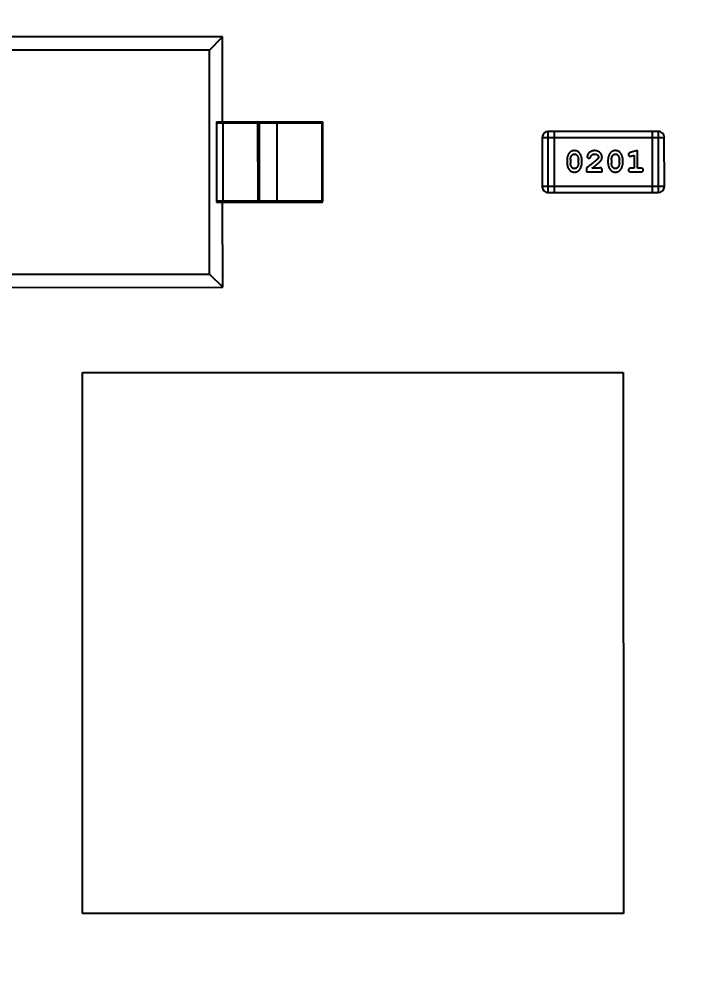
# Model space of a CAD drawing. Header units: millimetres. Extents: x 0 to 297, y 0 to 210.
# Drawn here: x 231.295 to 234.738, y 101.31 to 106.084 of the extents above; entities that cross this region are included whole.
import ezdxf

# ---------------------------------------------------------------- set-up
doc = ezdxf.new("R2010")
doc.units = ezdxf.units.MM
doc.header["$PDMODE"] = 3
doc.header["$PDSIZE"] = 8
doc.linetypes.add('solid', pattern=[0])
doc.layers.get('0').update_dxf_attribs({"linetype": 'CONTINUOUS'})
doc.layers.get('Defpoints').update_dxf_attribs({"linetype": 'CONTINUOUS'})
doc.layers.add('100', color=1, linetype='solid')
doc.styles.get("Standard").update_dxf_attribs({"font": 'txt', "width": 0.8})
doc.dimstyles.new('X0_5', dxfattribs={"dimscale": 0.5, "dimtxt": 2, "dimasz": 2, "dimexe": 1, "dimexo": 1, "dimgap": 0.5, "dimtad": 1, "dimtoh": 1, "dimzin": 0, "dimdsep": 46, "dimtxsty": 'STANDARD', "dimcen": 0, "dimclrd": 256, "dimclrt": 256, "dimadec": 0, "dimazin": 0, "dimtp": 0.1, "dimtm": 0.1, "dimtfac": 1, "dimtofl": 0, "dimtmove": 0, "dimatfit": 3, "dimfxl": 1, "dimtolj": 1, "dimtzin": 0, "dimarcsym": 0})

# ---------------------------------------------------------------- blocks, each defined once
blk = doc.blocks.new('*D11')
at = {"layer": '100', "color": 0, "lineweight": -2}
for p, q in [((231.8555, 141.871), (241.8371, 141.871)), ((231.8637, 81.871), (241.8371, 81.871))]:
    blk.add_line(p, q, dxfattribs=at)
at = {"layer": '100', "lineweight": -2}
blk.add_line((241.3371, 140.371), (241.3371, 83.371), dxfattribs=at)
at = {"layer": '100'}
for points in [[(241.5871, 140.371), (241.0871, 140.371), (241.3371, 141.871)], [(241.0871, 83.371), (241.5871, 83.371), (241.3371, 81.871)]]:
    blk.add_solid(points, dxfattribs=at)
at = {"layer": 'Defpoints', "color": 0}
for p in [(231.3555, 141.871), (231.3637, 81.871), (241.3371, 81.871)]:
    blk.add_point(p, dxfattribs=at)
at = {"layer": '100', "insert": (240.3371, 111.871), "char_height": 1.5, "attachment_point": 5, "rotation": 90}
blk.add_mtext('\\A1;60.00', dxfattribs=at)

msp = doc.modelspace()

# ---------------------------------------------------------------- linework, layer by layer
at = {"color": 7, "linetype": 'Continuous'}
for p, q in [((232.3106, 105.9961), (230.6106, 105.9959)), ((232.2445, 105.93), (232.3106, 105.9961)), ((232.3107, 105.5711), (232.3106, 105.9961)), ((232.2445, 105.93), (230.6768, 105.9298)), ((232.2447, 104.8122), (232.2445, 105.93)), ((232.2798, 105.5661), (232.8107, 105.5662)), ((232.2798, 105.5661), (232.2799, 105.1761)), ((232.2807, 105.5711), (232.8057, 105.5712)), ((232.3122, 105.5711), (232.3122, 105.1711)), ((232.4872, 105.1761), (232.4871, 105.5661)), ((232.4952, 105.1761), (232.4952, 105.5661)), ((232.5827, 105.1711), (232.5827, 105.5711)), ((232.8057, 105.5712), (232.8057, 105.1712)), ((232.8107, 105.1762), (232.8107, 105.5662)), ((234.485, 105.5239), (233.9364, 105.5238)), ((233.9364, 105.219), (233.9364, 105.5238)), ((233.9669, 105.219), (233.9669, 105.5238)), ((234.4546, 105.5239), (234.4546, 105.2191)), ((234.485, 105.5239), (234.4851, 105.2191)), ((233.9059, 105.4933), (234.5155, 105.4934)), ((233.9059, 105.4933), (233.906, 105.2495)), ((234.5156, 105.2496), (234.5155, 105.4934)), ((234.3822, 105.4281), (234.3456, 105.4182)), ((234.3822, 105.34), (234.3822, 105.4281)), ((234.0298, 105.3835), (234.0298, 105.3657)), ((234.0471, 105.3832), (234.0471, 105.366)), ((234.0865, 105.366), (234.0865, 105.3832)), ((234.1038, 105.3657), (234.1038, 105.3835)), ((234.2343, 105.3835), (234.2343, 105.3657)), ((234.2516, 105.3832), (234.2516, 105.366)), ((234.291, 105.366), (234.291, 105.3832)), ((234.3083, 105.3657), (234.3083, 105.3835)), ((234.3499, 105.4008), (234.3649, 105.405)), ((234.3649, 105.405), (234.3649, 105.34)), ((234.1274, 105.3416), (234.1274, 105.3227)), ((234.1274, 105.3227), (234.2045, 105.3227)), ((234.1903, 105.34), (234.1541, 105.34)), ((234.2045, 105.3227), (234.2045, 105.3306)), ((234.3649, 105.34), (234.3476, 105.34)), ((234.3476, 105.3227), (234.3995, 105.3227)), ((234.3995, 105.34), (234.3822, 105.34)), ((234.5156, 105.2496), (233.906, 105.2495)), ((233.9364, 105.219), (234.4851, 105.2191)), ((232.8107, 105.1762), (232.2799, 105.1761)), ((232.2808, 105.1711), (232.8057, 105.1712)), ((232.3108, 104.7461), (232.3107, 105.1711)), ((230.6769, 104.812), (232.2447, 104.8122)), ((232.3108, 104.7461), (232.2447, 104.8122)), ((230.6108, 104.7459), (232.3108, 104.7461)), ((231.6108, 104.321), (234.3108, 104.3214)), ((231.6112, 101.621), (231.6108, 104.321)), ((234.3108, 104.3214), (234.3112, 101.6214)), ((234.3112, 101.6214), (231.6112, 101.621))]:
    msp.add_line(p, q, dxfattribs=at)
for centre, radius, start, end in [((232.8057, 105.5662), 0.005, 0.0074, 90.0074), ((233.9364, 105.4933), 0.0305, 90.0074, 180.0074), ((234.4851, 105.4934), 0.0305, 0.0074, 90.0074), ((233.9364, 105.2495), 0.0305, 180.0074, 270.0074), ((234.4851, 105.2496), 0.0305, 270.0074, 0.0074), ((232.8057, 105.1762), 0.005, 270.0074, 0.0074)]:
    msp.add_arc(centre, radius, start, end, dxfattribs=at)
for centre, start_param, end_param in [((232.2807, 105.5661), 0, 1.570796), ((232.2808, 105.1761), -4.712389, -3.141593)]:
    msp.add_ellipse(centre, major_axis=(0, 0.005), ratio=0.176327, start_param=start_param, end_param=end_param, dxfattribs=at)
for points, knots in [([(232.4871, 105.5661), (232.4871, 105.5674), (232.4861, 105.5701), (232.4834, 105.5711), (232.4821, 105.5711)], [0, 0, 0, 0, 0.499804, 1, 1, 1, 1]), ([(232.4902, 105.5711), (232.4915, 105.5711), (232.4941, 105.5701), (232.4952, 105.5674), (232.4952, 105.5661)], [0, 0, 0, 0, 0.499752, 1, 1, 1, 1]), ([(234.0666, 105.4281), (234.0652, 105.428), (234.0624, 105.428), (234.0583, 105.4272), (234.0545, 105.4261), (234.0509, 105.4245), (234.0476, 105.4225), (234.0445, 105.42), (234.0417, 105.417), (234.0393, 105.4136), (234.0371, 105.41), (234.0352, 105.4063), (234.0335, 105.4026), (234.0322, 105.3989), (234.0311, 105.3951), (234.0304, 105.3912), (234.0299, 105.3874), (234.0299, 105.3848), (234.0298, 105.3835)], [0, 0, 0, 0, 0.06692, 0.130834, 0.19258, 0.252759, 0.312631, 0.373411, 0.436359, 0.501894, 0.568244, 0.632472, 0.69556, 0.757163, 0.818592, 0.878885, 0.939235, 1, 1, 1, 1]), ([(234.0544, 105.405), (234.0548, 105.4054), (234.0556, 105.4063), (234.0569, 105.4075), (234.0583, 105.4085), (234.0599, 105.4093), (234.0615, 105.41), (234.0631, 105.4104), (234.0649, 105.4107), (234.0661, 105.4107), (234.0667, 105.4108)], [0, 0, 0, 0, 0.13042, 0.256046, 0.378133, 0.498725, 0.620452, 0.742761, 0.869406, 1, 1, 1, 1]), ([(234.1038, 105.3835), (234.1037, 105.3845), (234.1037, 105.3867), (234.1034, 105.3899), (234.1029, 105.393), (234.1022, 105.3961), (234.1013, 105.3992), (234.1002, 105.4022), (234.0989, 105.4051), (234.0974, 105.408), (234.0958, 105.4107), (234.0942, 105.4133), (234.0925, 105.4156), (234.0908, 105.4177), (234.0891, 105.4196), (234.0874, 105.4212), (234.0857, 105.4227), (234.0833, 105.4242), (234.0801, 105.4258), (234.076, 105.4271), (234.0714, 105.4279), (234.0683, 105.428), (234.0666, 105.4281)], [0, 0, 0, 0, 0.049855, 0.099516, 0.148482, 0.19758, 0.246804, 0.296268, 0.346517, 0.397047, 0.446826, 0.49336, 0.537801, 0.579207, 0.617974, 0.654833, 0.689171, 0.722088, 0.786392, 0.853518, 0.924186, 1, 1, 1, 1]), ([(234.0667, 105.4108), (234.0674, 105.4108), (234.0686, 105.4107), (234.0704, 105.4105), (234.0721, 105.4101), (234.0737, 105.4095), (234.0752, 105.4087), (234.0765, 105.4078), (234.0778, 105.4067), (234.0785, 105.4059), (234.0789, 105.4055)], [0, 0, 0, 0, 0.138115, 0.270177, 0.397547, 0.520057, 0.63869, 0.757499, 0.878226, 1, 1, 1, 1]), ([(234.1678, 105.4281), (234.1661, 105.428), (234.1627, 105.4279), (234.1578, 105.4271), (234.153, 105.4256), (234.1485, 105.4236), (234.1444, 105.4212), (234.1408, 105.4183), (234.1376, 105.4151), (234.1351, 105.4115), (234.1331, 105.4079), (234.1317, 105.4046), (234.1307, 105.4016), (234.1306, 105.3997), (234.1305, 105.3988)], [0, 0, 0, 0, 0.098286, 0.193983, 0.289056, 0.384352, 0.477435, 0.566197, 0.652355, 0.737986, 0.818188, 0.887401, 0.94802, 1, 1, 1, 1]), ([(234.1528, 105.4054), (234.1533, 105.4058), (234.1543, 105.4067), (234.1559, 105.4078), (234.1576, 105.4087), (234.1595, 105.4095), (234.1614, 105.4101), (234.1634, 105.4105), (234.1655, 105.4108), (234.1669, 105.4108), (234.1677, 105.4108)], [0, 0, 0, 0, 0.121873, 0.243139, 0.363336, 0.485133, 0.607572, 0.734701, 0.864814, 1, 1, 1, 1]), ([(234.1677, 105.4108), (234.1691, 105.4107), (234.1717, 105.4107), (234.1756, 105.4098), (234.179, 105.4084), (234.1818, 105.4065), (234.1841, 105.4042), (234.1859, 105.4018), (234.1869, 105.3991), (234.1871, 105.3972), (234.1871, 105.3963)], [0, 0, 0, 0, 0.156344, 0.299348, 0.4327, 0.561, 0.682299, 0.791883, 0.89611, 1, 1, 1, 1]), ([(234.2045, 105.3953), (234.2044, 105.3964), (234.2043, 105.3986), (234.2039, 105.4019), (234.203, 105.405), (234.2019, 105.408), (234.2005, 105.4108), (234.1987, 105.4135), (234.1966, 105.4161), (234.1942, 105.4186), (234.1915, 105.4208), (234.1887, 105.4228), (234.1856, 105.4244), (234.1824, 105.4258), (234.179, 105.4268), (234.1754, 105.4276), (234.1717, 105.428), (234.1691, 105.4281), (234.1678, 105.4281)], [0, 0, 0, 0, 0.060981, 0.120256, 0.178148, 0.236115, 0.293993, 0.352864, 0.413358, 0.476056, 0.539296, 0.602396, 0.665116, 0.728325, 0.792919, 0.859317, 0.928302, 1, 1, 1, 1]), ([(234.2711, 105.4281), (234.2697, 105.4281), (234.2669, 105.428), (234.2628, 105.4273), (234.259, 105.4261), (234.2554, 105.4246), (234.2521, 105.4225), (234.249, 105.42), (234.2463, 105.417), (234.2438, 105.4136), (234.2416, 105.41), (234.2397, 105.4064), (234.238, 105.4027), (234.2367, 105.3989), (234.2356, 105.3951), (234.2349, 105.3913), (234.2344, 105.3874), (234.2344, 105.3848), (234.2343, 105.3835)], [0, 0, 0, 0, 0.06692, 0.130834, 0.19258, 0.252759, 0.312631, 0.373411, 0.436359, 0.501894, 0.568244, 0.632472, 0.69556, 0.757163, 0.818592, 0.878885, 0.939235, 1, 1, 1, 1]), ([(234.2589, 105.405), (234.2593, 105.4055), (234.2601, 105.4064), (234.2614, 105.4075), (234.2628, 105.4086), (234.2644, 105.4094), (234.266, 105.41), (234.2677, 105.4105), (234.2694, 105.4107), (234.2706, 105.4108), (234.2713, 105.4108)], [0, 0, 0, 0, 0.13042, 0.256046, 0.378133, 0.498725, 0.620452, 0.742761, 0.869406, 1, 1, 1, 1]), ([(234.3083, 105.3835), (234.3083, 105.3846), (234.3082, 105.3867), (234.3079, 105.3899), (234.3074, 105.393), (234.3067, 105.3961), (234.3058, 105.3992), (234.3047, 105.4022), (234.3034, 105.4052), (234.3019, 105.408), (234.3003, 105.4108), (234.2987, 105.4133), (234.297, 105.4156), (234.2953, 105.4178), (234.2936, 105.4196), (234.2919, 105.4213), (234.2902, 105.4227), (234.2878, 105.4242), (234.2846, 105.4258), (234.2805, 105.4272), (234.2759, 105.428), (234.2728, 105.428), (234.2711, 105.4281)], [0, 0, 0, 0, 0.049855, 0.099516, 0.148482, 0.19758, 0.246804, 0.296268, 0.346517, 0.397047, 0.446826, 0.49336, 0.537801, 0.579207, 0.617974, 0.654833, 0.689171, 0.722088, 0.786392, 0.853518, 0.924186, 1, 1, 1, 1]), ([(234.2713, 105.4108), (234.2719, 105.4108), (234.2731, 105.4108), (234.2749, 105.4105), (234.2766, 105.4101), (234.2782, 105.4095), (234.2797, 105.4088), (234.281, 105.4078), (234.2823, 105.4068), (234.283, 105.4059), (234.2834, 105.4055)], [0, 0, 0, 0, 0.138115, 0.270177, 0.397547, 0.520057, 0.63869, 0.757499, 0.878226, 1, 1, 1, 1]), ([(234.3456, 105.4182), (234.3448, 105.418), (234.3432, 105.4175), (234.3411, 105.4167), (234.3395, 105.4157), (234.3383, 105.4147), (234.3375, 105.4135), (234.337, 105.4122), (234.3366, 105.4107), (234.3366, 105.4096), (234.3366, 105.4091)], [0, 0, 0, 0, 0.187321, 0.344927, 0.475328, 0.579604, 0.674244, 0.773631, 0.882025, 1, 1, 1, 1]), ([(234.3366, 105.4091), (234.3366, 105.4084), (234.3367, 105.4072), (234.3371, 105.4055), (234.3378, 105.4039), (234.3389, 105.4025), (234.3401, 105.4013), (234.3414, 105.4004), (234.3429, 105.3999), (234.344, 105.3998), (234.3445, 105.3998)], [0, 0, 0, 0, 0.138815, 0.27042, 0.39836, 0.52875, 0.654955, 0.771147, 0.884581, 1, 1, 1, 1]), ([(234.0298, 105.3657), (234.0299, 105.3646), (234.0299, 105.3625), (234.0302, 105.3593), (234.0307, 105.3562), (234.0314, 105.3531), (234.0322, 105.3501), (234.0334, 105.3471), (234.0346, 105.3441), (234.0361, 105.3412), (234.0377, 105.3385), (234.0393, 105.3359), (234.041, 105.3336), (234.0426, 105.3315), (234.0443, 105.3297), (234.046, 105.328), (234.0477, 105.3266), (234.0501, 105.325), (234.0533, 105.3234), (234.0575, 105.3221), (234.0621, 105.3212), (234.0652, 105.3211), (234.0669, 105.3211)], [0, 0, 0, 0, 0.049886, 0.09882, 0.148132, 0.19689, 0.246038, 0.295176, 0.345305, 0.395692, 0.445312, 0.491875, 0.535813, 0.577009, 0.616081, 0.652689, 0.687585, 0.720206, 0.785062, 0.85223, 0.923759, 1, 1, 1, 1]), ([(234.0471, 105.3832), (234.0472, 105.3842), (234.0472, 105.3863), (234.0475, 105.3894), (234.0481, 105.3923), (234.0489, 105.3951), (234.0499, 105.3978), (234.0512, 105.4003), (234.0526, 105.4027), (234.0538, 105.4042), (234.0544, 105.405)], [0, 0, 0, 0, 0.135446, 0.266257, 0.393419, 0.517936, 0.639137, 0.758785, 0.879345, 1, 1, 1, 1]), ([(234.0548, 105.3437), (234.0542, 105.3445), (234.0529, 105.3461), (234.0514, 105.3486), (234.0501, 105.3512), (234.049, 105.354), (234.0482, 105.3568), (234.0476, 105.3598), (234.0472, 105.3629), (234.0472, 105.3649), (234.0471, 105.366)], [0, 0, 0, 0, 0.124927, 0.248361, 0.370889, 0.492583, 0.61616, 0.741472, 0.869044, 1, 1, 1, 1]), ([(234.0669, 105.3211), (234.0683, 105.3211), (234.0711, 105.3212), (234.0752, 105.3219), (234.0791, 105.323), (234.0826, 105.3246), (234.086, 105.3267), (234.089, 105.3292), (234.0918, 105.3321), (234.0943, 105.3355), (234.0965, 105.3391), (234.0984, 105.3428), (234.1001, 105.3465), (234.1014, 105.3503), (234.1025, 105.3541), (234.1032, 105.3579), (234.1037, 105.3618), (234.1037, 105.3644), (234.1038, 105.3657)], [0, 0, 0, 0, 0.067217, 0.131051, 0.19272, 0.252824, 0.312745, 0.373449, 0.436041, 0.501494, 0.567761, 0.632087, 0.695096, 0.757109, 0.817993, 0.878657, 0.939311, 1, 1, 1, 1]), ([(234.0789, 105.4055), (234.0795, 105.4047), (234.0807, 105.4031), (234.0822, 105.4005), (234.0836, 105.3979), (234.0846, 105.3951), (234.0855, 105.3923), (234.086, 105.3894), (234.0864, 105.3863), (234.0864, 105.3842), (234.0865, 105.3832)], [0, 0, 0, 0, 0.125331, 0.248948, 0.371201, 0.494032, 0.616811, 0.742104, 0.868849, 1, 1, 1, 1]), ([(234.0865, 105.366), (234.0864, 105.3649), (234.0864, 105.3628), (234.0861, 105.3598), (234.0855, 105.3569), (234.0847, 105.3541), (234.0837, 105.3514), (234.0824, 105.3489), (234.081, 105.3464), (234.0798, 105.3449), (234.0792, 105.3442)], [0, 0, 0, 0, 0.135449, 0.266263, 0.393429, 0.516942, 0.639128, 0.758779, 0.879341, 1, 1, 1, 1]), ([(234.1824, 105.3865), (234.1819, 105.3861), (234.181, 105.3851), (234.1794, 105.3836), (234.1775, 105.3818), (234.1753, 105.3799), (234.1729, 105.3778), (234.1701, 105.3754), (234.1671, 105.3729), (234.1638, 105.3702), (234.1602, 105.3673), (234.1564, 105.3642), (234.1522, 105.3609), (234.1478, 105.3574), (234.1431, 105.3537), (234.1381, 105.3498), (234.1328, 105.3458), (234.1292, 105.343), (234.1274, 105.3416)], [0, 0, 0, 0, 0.026647, 0.057942, 0.094152, 0.134806, 0.180631, 0.231142, 0.286385, 0.346321, 0.411439, 0.481035, 0.555329, 0.634592, 0.718826, 0.807759, 0.901393, 1, 1, 1, 1]), ([(234.1305, 105.3988), (234.1305, 105.3982), (234.1306, 105.3971), (234.1311, 105.3956), (234.132, 105.3941), (234.1331, 105.3928), (234.1344, 105.3917), (234.136, 105.3909), (234.1376, 105.3904), (234.1388, 105.3903), (234.1393, 105.3903)], [0, 0, 0, 0, 0.120856, 0.239483, 0.360995, 0.490166, 0.620982, 0.746416, 0.870253, 1, 1, 1, 1]), ([(234.1393, 105.3903), (234.1398, 105.3903), (234.1408, 105.3904), (234.1422, 105.3907), (234.1434, 105.3911), (234.1445, 105.3918), (234.1456, 105.3927), (234.1464, 105.3939), (234.1472, 105.3953), (234.1476, 105.3963), (234.1478, 105.3969)], [0, 0, 0, 0, 0.127347, 0.246131, 0.359406, 0.470543, 0.586092, 0.711469, 0.847022, 1, 1, 1, 1]), ([(234.1478, 105.3969), (234.1481, 105.3978), (234.1487, 105.3995), (234.1499, 105.4018), (234.1512, 105.4038), (234.1523, 105.4049), (234.1528, 105.4054)], [0, 0, 0, 0, 0.285518, 0.544185, 0.781367, 1, 1, 1, 1]), ([(234.1541, 105.34), (234.1561, 105.3416), (234.1599, 105.3445), (234.1654, 105.3489), (234.1704, 105.3528), (234.1748, 105.3564), (234.1788, 105.3595), (234.1822, 105.3624), (234.1851, 105.3648), (234.1869, 105.3663), (234.1877, 105.367)], [0, 0, 0, 0, 0.176662, 0.337826, 0.484741, 0.617764, 0.73494, 0.837793, 0.926412, 1, 1, 1, 1]), ([(234.1871, 105.3963), (234.1871, 105.3955), (234.187, 105.3938), (234.186, 105.3914), (234.1845, 105.3889), (234.1831, 105.3874), (234.1824, 105.3865)], [0, 0, 0, 0, 0.212836, 0.442809, 0.70317, 1, 1, 1, 1]), ([(234.1877, 105.367), (234.1886, 105.3678), (234.1903, 105.3693), (234.1926, 105.3715), (234.1947, 105.3736), (234.1966, 105.3756), (234.1982, 105.3775), (234.1996, 105.3792), (234.2007, 105.3809), (234.2018, 105.3829), (234.2029, 105.3855), (234.2038, 105.3887), (234.2044, 105.392), (234.2044, 105.3942), (234.2045, 105.3953)], [0, 0, 0, 0, 0.103002, 0.197728, 0.285279, 0.365235, 0.437224, 0.502446, 0.560545, 0.611446, 0.707576, 0.80349, 0.900532, 1, 1, 1, 1]), ([(234.2343, 105.3657), (234.2344, 105.3647), (234.2344, 105.3625), (234.2347, 105.3594), (234.2352, 105.3562), (234.2359, 105.3531), (234.2368, 105.3501), (234.2379, 105.3471), (234.2392, 105.3441), (234.2406, 105.3413), (234.2422, 105.3385), (234.2438, 105.336), (234.2455, 105.3337), (234.2471, 105.3316), (234.2488, 105.3297), (234.2505, 105.328), (234.2523, 105.3266), (234.2546, 105.325), (234.2578, 105.3234), (234.262, 105.3221), (234.2666, 105.3213), (234.2698, 105.3212), (234.2714, 105.3211)], [0, 0, 0, 0, 0.049886, 0.09882, 0.148132, 0.19689, 0.246038, 0.295176, 0.345305, 0.395692, 0.445312, 0.491875, 0.535813, 0.577009, 0.616081, 0.652689, 0.687585, 0.720206, 0.785062, 0.85223, 0.923759, 1, 1, 1, 1]), ([(234.2516, 105.3832), (234.2517, 105.3843), (234.2517, 105.3863), (234.252, 105.3894), (234.2526, 105.3923), (234.2534, 105.3951), (234.2544, 105.3978), (234.2557, 105.4003), (234.2572, 105.4028), (234.2583, 105.4042), (234.2589, 105.405)], [0, 0, 0, 0, 0.135446, 0.266257, 0.393419, 0.517936, 0.639137, 0.758785, 0.879345, 1, 1, 1, 1]), ([(234.2593, 105.3437), (234.2587, 105.3445), (234.2575, 105.3461), (234.2559, 105.3486), (234.2546, 105.3513), (234.2535, 105.354), (234.2527, 105.3569), (234.2521, 105.3598), (234.2517, 105.3629), (234.2517, 105.365), (234.2516, 105.366)], [0, 0, 0, 0, 0.124927, 0.248361, 0.370889, 0.492583, 0.61616, 0.741472, 0.869044, 1, 1, 1, 1]), ([(234.2714, 105.3211), (234.2728, 105.3212), (234.2757, 105.3212), (234.2797, 105.322), (234.2836, 105.3231), (234.2872, 105.3247), (234.2905, 105.3267), (234.2935, 105.3292), (234.2963, 105.3322), (234.2988, 105.3355), (234.301, 105.3391), (234.3029, 105.3428), (234.3046, 105.3465), (234.3059, 105.3503), (234.307, 105.3541), (234.3077, 105.3579), (234.3082, 105.3618), (234.3083, 105.3644), (234.3083, 105.3657)], [0, 0, 0, 0, 0.067217, 0.131051, 0.19272, 0.252824, 0.312745, 0.373449, 0.436041, 0.501494, 0.567761, 0.632087, 0.695096, 0.757109, 0.817993, 0.878657, 0.939311, 1, 1, 1, 1]), ([(234.2834, 105.4055), (234.284, 105.4047), (234.2852, 105.4031), (234.2868, 105.4006), (234.2881, 105.3979), (234.2891, 105.3952), (234.29, 105.3923), (234.2905, 105.3894), (234.2909, 105.3863), (234.291, 105.3843), (234.291, 105.3832)], [0, 0, 0, 0, 0.125331, 0.248948, 0.371201, 0.494032, 0.616811, 0.742104, 0.868849, 1, 1, 1, 1]), ([(234.291, 105.366), (234.291, 105.365), (234.2909, 105.3629), (234.2906, 105.3598), (234.29, 105.3569), (234.2892, 105.3541), (234.2882, 105.3514), (234.2869, 105.3489), (234.2855, 105.3465), (234.2843, 105.345), (234.2837, 105.3442)], [0, 0, 0, 0, 0.135449, 0.266263, 0.393429, 0.516942, 0.639128, 0.758779, 0.879341, 1, 1, 1, 1]), ([(234.3445, 105.3998), (234.3448, 105.3998), (234.3456, 105.3999), (234.3468, 105.4001), (234.3483, 105.4004), (234.3493, 105.4007), (234.3499, 105.4008)], [0, 0, 0, 0, 0.183151, 0.413144, 0.682305, 1, 1, 1, 1]), ([(234.0669, 105.3384), (234.0663, 105.3384), (234.065, 105.3384), (234.0632, 105.3387), (234.0615, 105.3391), (234.06, 105.3397), (234.0585, 105.3404), (234.0571, 105.3413), (234.0559, 105.3424), (234.0552, 105.3433), (234.0548, 105.3437)], [0, 0, 0, 0, 0.139844, 0.271849, 0.399162, 0.521619, 0.6402, 0.758957, 0.87828, 1, 1, 1, 1]), ([(234.0792, 105.3442), (234.0788, 105.3437), (234.078, 105.3428), (234.0767, 105.3417), (234.0753, 105.3406), (234.0738, 105.3398), (234.0722, 105.3392), (234.0705, 105.3387), (234.0687, 105.3385), (234.0675, 105.3384), (234.0669, 105.3384)], [0, 0, 0, 0, 0.129853, 0.25607, 0.380154, 0.49978, 0.62208, 0.743277, 0.868791, 1, 1, 1, 1]), ([(234.1958, 105.3431), (234.1954, 105.3431), (234.1944, 105.343), (234.193, 105.3423), (234.1916, 105.3414), (234.1908, 105.3405), (234.1903, 105.34)], [0, 0, 0, 0, 0.20611, 0.432681, 0.695597, 1, 1, 1, 1]), ([(234.2045, 105.3306), (234.2044, 105.3316), (234.2044, 105.3336), (234.204, 105.3363), (234.2033, 105.3386), (234.2022, 105.3403), (234.2009, 105.3416), (234.1994, 105.3425), (234.1977, 105.3431), (234.1964, 105.3431), (234.1958, 105.3431)], [0, 0, 0, 0, 0.1844, 0.34094, 0.473574, 0.586824, 0.690029, 0.789175, 0.890445, 1, 1, 1, 1]), ([(234.2714, 105.3384), (234.2708, 105.3384), (234.2696, 105.3385), (234.2677, 105.3387), (234.266, 105.3391), (234.2645, 105.3397), (234.263, 105.3405), (234.2616, 105.3414), (234.2604, 105.3425), (234.2597, 105.3433), (234.2593, 105.3437)], [0, 0, 0, 0, 0.139844, 0.271849, 0.399162, 0.521619, 0.6402, 0.758957, 0.87828, 1, 1, 1, 1]), ([(234.2837, 105.3442), (234.2833, 105.3438), (234.2825, 105.3429), (234.2812, 105.3417), (234.2798, 105.3407), (234.2783, 105.3398), (234.2767, 105.3392), (234.275, 105.3388), (234.2733, 105.3385), (234.2721, 105.3384), (234.2714, 105.3384)], [0, 0, 0, 0, 0.129853, 0.25607, 0.380154, 0.49978, 0.62208, 0.743277, 0.868791, 1, 1, 1, 1]), ([(234.3476, 105.34), (234.3467, 105.34), (234.345, 105.3399), (234.3427, 105.3395), (234.3408, 105.3387), (234.3392, 105.3377), (234.338, 105.3363), (234.3372, 105.3348), (234.3367, 105.3332), (234.3366, 105.332), (234.3366, 105.3314)], [0, 0, 0, 0, 0.169102, 0.317658, 0.446239, 0.563118, 0.671828, 0.776546, 0.884858, 1, 1, 1, 1]), ([(234.3366, 105.3314), (234.3366, 105.3307), (234.3367, 105.3296), (234.3372, 105.3279), (234.338, 105.3264), (234.3392, 105.325), (234.3408, 105.324), (234.3427, 105.3232), (234.345, 105.3228), (234.3467, 105.3227), (234.3476, 105.3227)], [0, 0, 0, 0, 0.115051, 0.223278, 0.329269, 0.437893, 0.554681, 0.682591, 0.83103, 1, 1, 1, 1]), ([(234.4105, 105.3314), (234.4105, 105.332), (234.4104, 105.3332), (234.4099, 105.3348), (234.4091, 105.3363), (234.4079, 105.3377), (234.4064, 105.3387), (234.4044, 105.3395), (234.4021, 105.34), (234.4004, 105.34), (234.3995, 105.34)], [0, 0, 0, 0, 0.11517, 0.223509, 0.328254, 0.438012, 0.553651, 0.682263, 0.830856, 1, 1, 1, 1]), ([(234.3995, 105.3227), (234.4004, 105.3227), (234.4021, 105.3228), (234.4044, 105.3232), (234.4064, 105.324), (234.4079, 105.3251), (234.4091, 105.3264), (234.4099, 105.3279), (234.4104, 105.3296), (234.4105, 105.3308), (234.4105, 105.3314)], [0, 0, 0, 0, 0.169012, 0.317488, 0.445429, 0.560977, 0.67065, 0.776666, 0.88492, 1, 1, 1, 1]), ([(232.4822, 105.1711), (232.4835, 105.1711), (232.4861, 105.1722), (232.4872, 105.1748), (232.4872, 105.1761)], [0, 0, 0, 0, 0.499752, 1, 1, 1, 1]), ([(232.4952, 105.1761), (232.4952, 105.1748), (232.4942, 105.1722), (232.4915, 105.1711), (232.4902, 105.1711)], [0, 0, 0, 0, 0.499804, 1, 1, 1, 1])]:
    msp.add_open_spline(points, degree=3, knots=knots, dxfattribs=at)

# ---------------------------------------------------------------- dimensions: what is measured, and where the dimension line sits
at = {"layer": '100'}
dim = msp.add_linear_dim(base=(241.3371, 81.871), p1=(231.3555, 141.871), p2=(231.3637, 81.871), angle=90, dimstyle='X0_5', override={"dimtxt": 3, "dimasz": 3, "dimpost": '<>', "dimtvp": 0.1}, dxfattribs=at)
dim.commit()
dim.dimension.update_dxf_attribs({"geometry": '*D11', "text_midpoint": (241.3371, 111.871), "dimtype": 160})

doc.saveas('drawing.dxf')
